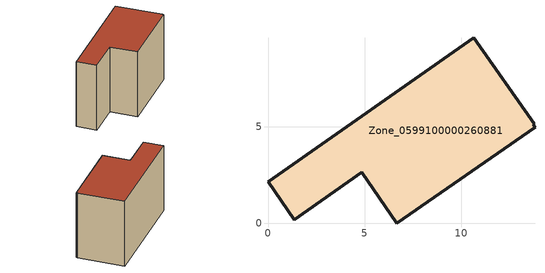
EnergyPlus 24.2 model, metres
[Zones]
Zone_0599100000260881
 floor ground (C_G): 4.84,2.63 1.36,0.2 0,2.15 10.64,9.6 13.75,5.14 13.7,5.1 13.8,4.96 6.66,0 z0
 wall outside (C_F): 10.64,9.6 0,2.15 1.36,0.2 4.84,2.63 6.66,0 13.8,4.96 13.7,5.1 13.75,5.14 10.64,9.6 z0:8.04
 roof outside (C_R): 13.8,4.96 13.7,5.1 13.75,5.14 10.64,9.6 0,2.15 1.36,0.2 4.84,2.63 6.66,0 z8.04
[BUILDING]
Pand.0599100000260881: North Axis=0; Terrain=City; Loads Convergence Tolerance Value=0.04; Temperature Convergence Tolerance Value=0.4; Solar Distribution=FullExterior; Maximum Number of Warmup Days=25; Minimum Number of Warmup Days=1
[Site:Location]
Rotterdam.The.Hague.AP_ZH_NLD Design_Conditions: Latitude=51.96; Longitude=4.45; Time Zone=1; Elevation=-4.5
[SITE:GROUNDTEMPERATURE:BUILDINGSURFACE]
18, 18, 18, 18, 18, 18, 18, 18, 18, 18, 18, 18
[MATERIAL] Thermal Absorptance=0.9; Solar Absorptance=0.7; Visible Absorptance=0.7
Name | Roughness | Thickness | Conductivity | Density | Specific Heat
G.TC.1975-1991 | MediumSmooth | 0.15 | 0.288461 | 540 | 1210
F.TC.1975-1991 | Rough | 0.3 | 0.230769 | 1920 | 840
R.TC.1975-1991 | MediumRough | 0.2 | 0.153846 | 1500 | 1000
[CONSTRUCTION]
C_G: G.TC.1975-1991
C_F: F.TC.1975-1991
C_R: R.TC.1975-1991
[ZONE]
Zone_0599100000260881: Type=1; Multiplier=1; Ceiling Height=Autocalculate; Volume=Autocalculate; Floor Area=autocalculate; Part of Total Floor Area=Yes
[ZONEINFILTRATION:DESIGNFLOWRATE]
Infil_Zone_0599100000260881: Zone or ZoneList or Space or SpaceList=Zone_0599100000260881; Schedule=AlwaysOn; Design Flow Rate Calculation Method=Flow/Area; Flow Rate per Floor Area=0.003; Constant Term Coefficient=1; Temperature Term Coefficient=0; Velocity Term Coefficient=0; Velocity Squared Term Coefficient=0
[HVACTEMPLATE:ZONE:IDEALLOADSAIRSYSTEM]
Zone_0599100000260881: Maximum Heating Supply Air Temperature=50; Minimum Cooling Supply Air Temperature=13; Maximum Heating Supply Air Humidity Ratio=0.0156; Minimum Cooling Supply Air Humidity Ratio=0.0077; Heating Limit=NoLimit; Cooling Limit=NoLimit; Dehumidification Control Type=ConstantSensibleHeatRatio; Cooling Sensible Heat Ratio=0.7; Dehumidification Setpoint=60; Humidification Control Type=None; Humidification Setpoint=30; Outdoor Air Method=None; Outdoor Air Flow Rate per Person=0.00944; Outdoor Air Flow Rate per Zone Floor Area=0; Outdoor Air Flow Rate per Zone=0; Demand Controlled Ventilation Type=None; Outdoor Air Economizer Type=NoEconomizer; Heat Recovery Type=None; Sensible Heat Recovery Effectiveness=0.7; Latent Heat Recovery Effectiveness=0.65
[ZONECONTROL:THERMOSTAT]
ThermostatControl_Zone_0599100000260881: Zone or ZoneList=Zone_0599100000260881; Control Type Schedule=DualSetpointControlType; Control 1=Thermostat_Zone_0599100000260881; Temperature Difference Between Cutout And Setpoint=0
[THERMOSTATSETPOINT:DUALSETPOINT]
Thermostat_Zone_0599100000260881: Heating Setpoint Temperature Schedule=HeatingSetpoint_Zone_0599100000260881; Cooling Setpoint Temperature Schedule=CoolingSetpoint_Zone_0599100000260881
[SCHEDULE:COMPACT]
HeatingSetpoint_Zone_0599100000260881: Through: 12/31, For: AllDays, Until: 24:00, 21
CoolingSetpoint_Zone_0599100000260881: Through: 12/31, For: AllDays, Until: 24:00, 24
DualSetpointControlType: Through: 12/31, For: AllDays, Until: 24:00, 4
AlwaysOn: Through: 12/31, For: AllDays, Until: 24:00, 1
